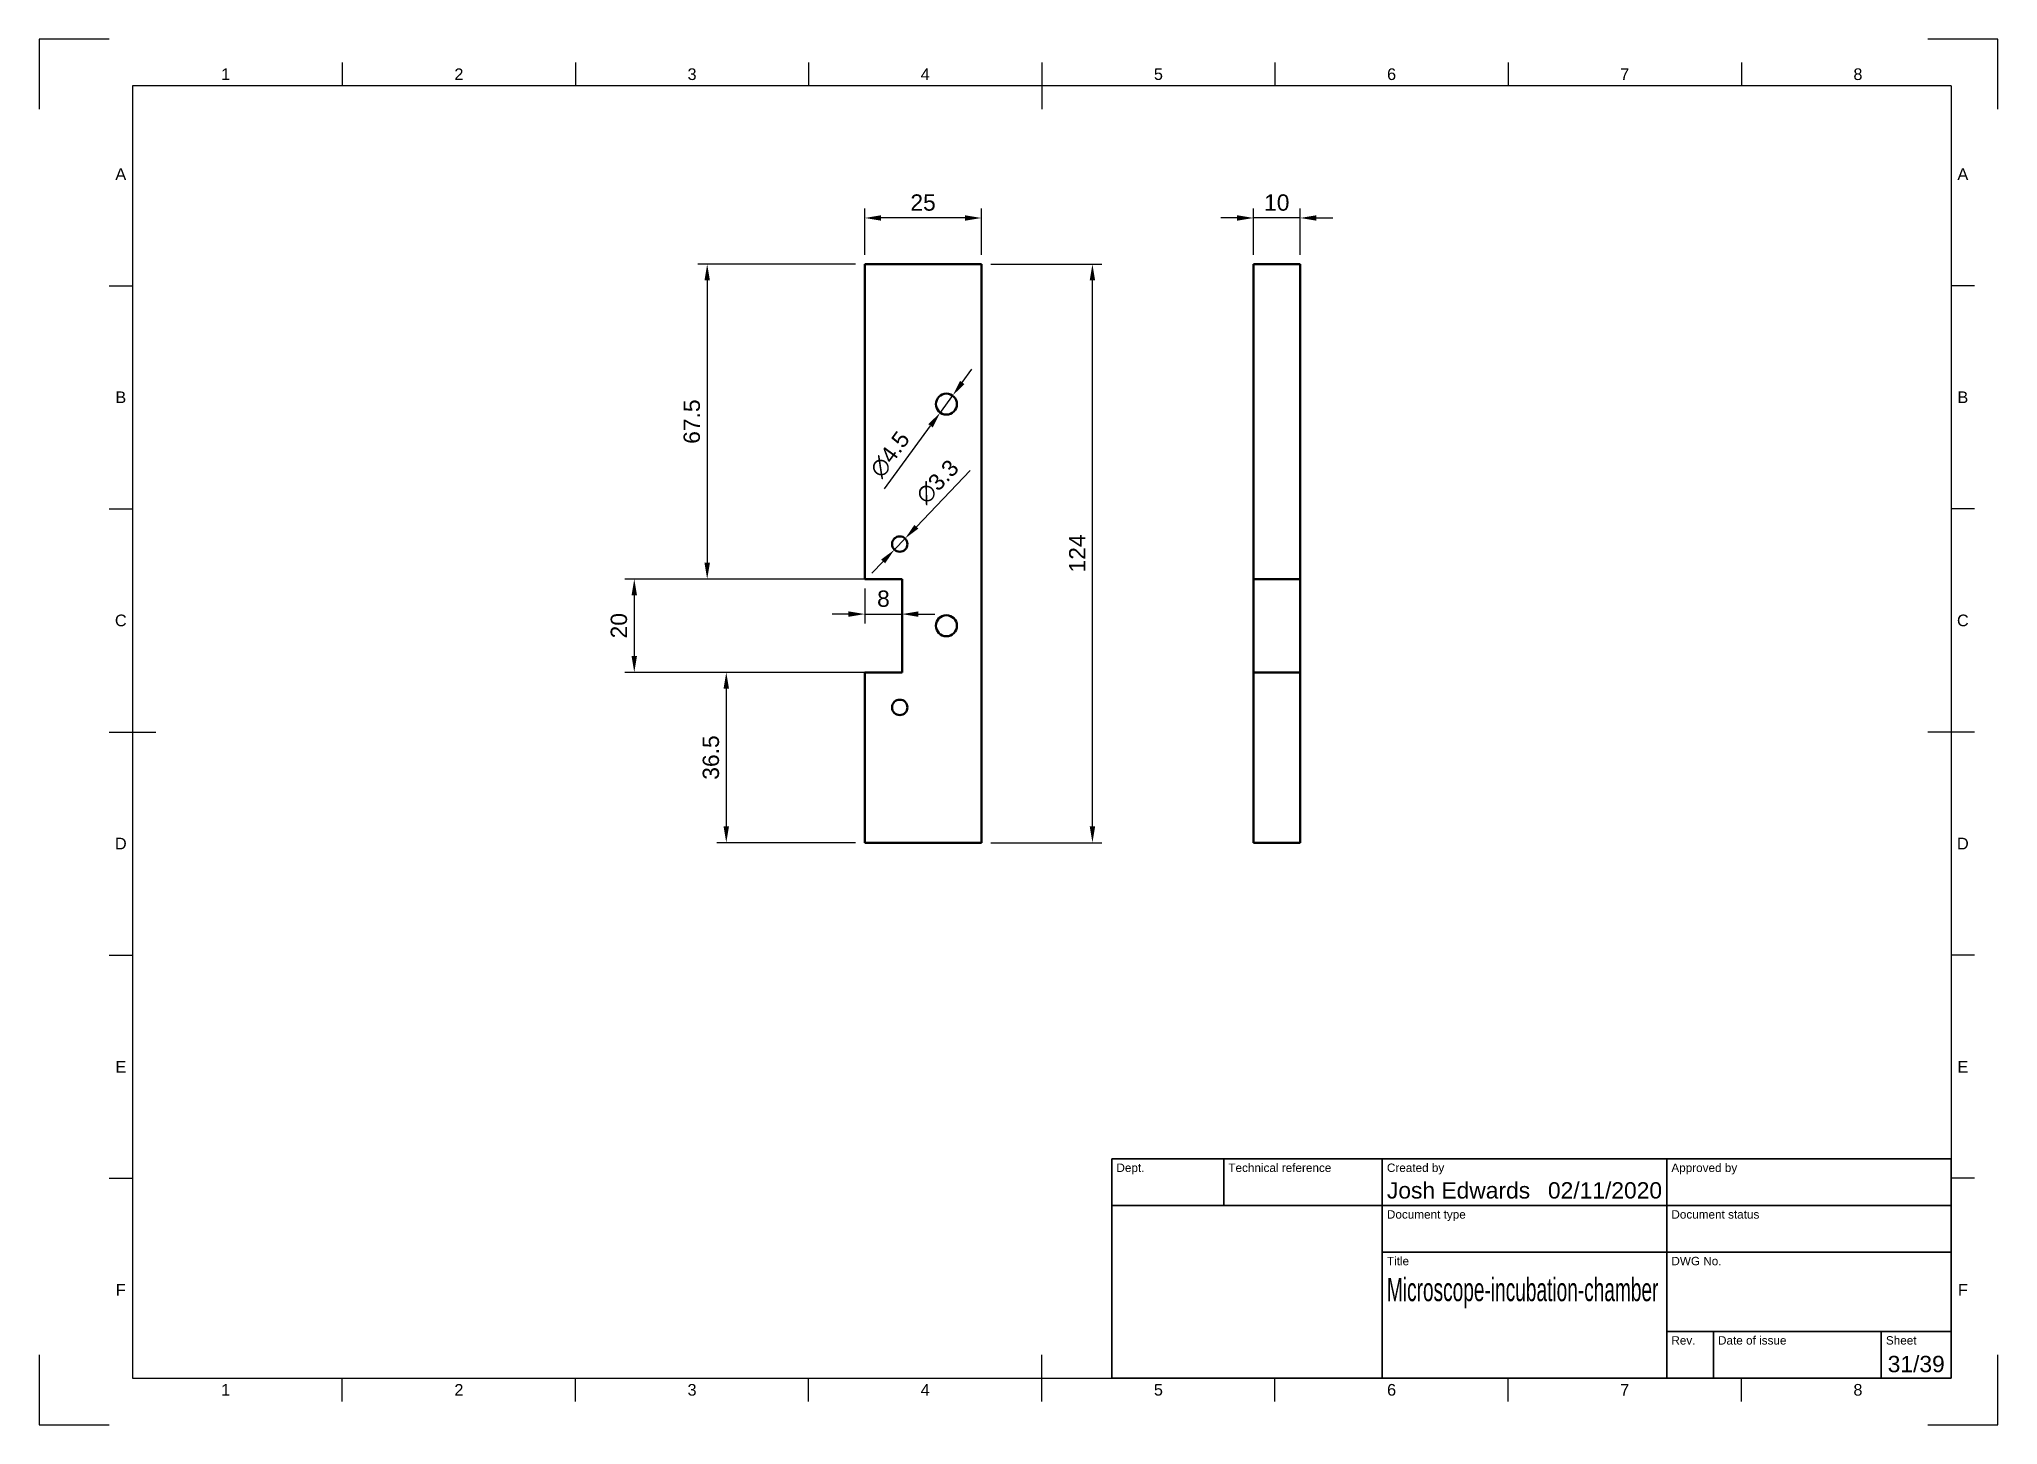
# Model space of a CAD drawing. Header units: millimetres. Extents: x 0 to 420, y 0 to 297.
import ezdxf
from ezdxf.enums import TextEntityAlignment as Align

# ---------------------------------------------------------------- set-up
doc = ezdxf.new("R2010")
doc.units = ezdxf.units.MM
doc.header["$LTSCALE"] = 0.75
for name, color, linetype, lineweight in [('Border', 7, 'Continuous', 25), ('Dimensions', 7, 'Continuous', 25), ('TitleBlock', 7, 'Continuous', 35), ('Visible', 7, 'Continuous', 50)]:
    doc.layers.add(name, color=color, linetype=linetype, lineweight=lineweight)
doc.styles.add('FusionTitle', font='')
doc.styles.get("Standard").update_dxf_attribs({"font": 'arial.ttf'})
doc.styles.get('FusionTitle').set_extended_font_data('Arial Unicode MS')
doc.dimstyles.new('ISO-25', dxfattribs={"dimtxt": 3.5, "dimasz": 3.5, "dimexe": 2, "dimexo": 2, "dimgap": 1.5, "dimtad": 1, "dimzin": 12, "dimdsep": 46, "dimtxsty": 'Standard', "dimcen": 0, "dimclrd": 256, "dimclre": 256, "dimclrt": 256, "dimazin": 3, "dimtp": 0.1, "dimtm": 0.1, "dimtfac": 0.714, "dimtmove": 0, "dimatfit": 3, "dimfxl": 1, "dimtzin": 12, "dimarcsym": 0})

# ---------------------------------------------------------------- blocks, each defined once
blk = doc.blocks.new('ISO_A3_SHEET')
at = {"layer": 'Border'}
for p, q in [((15, 297), (0, 297)), ((0, 297), (0, 282)), ((420, 297), (405, 297)), ((420, 282), (420, 297)), ((65, 292), (65, 287)), ((115, 292), (115, 287)), ((165, 292), (165, 287)), ((215, 292), (215, 282)), ((265, 292), (265, 287)), ((315, 292), (315, 287)), ((365, 292), (365, 287)), ((410, 287), (20, 287)), ((20, 287), (20, 10)), ((410, 287), (410, 10)), ((15, 244.16666), (20, 244.16666)), ((415, 244.16666), (410, 244.16666)), ((15, 196.33333), (20, 196.33333)), ((415, 196.33333), (410, 196.33333)), ((15, 148.5), (25, 148.5)), ((415, 148.5), (405, 148.5)), ((15, 100.66667), (20, 100.66667)), ((415, 100.66667), (410, 100.66667)), ((15, 52.83334), (20, 52.83334)), ((415, 52.83334), (410, 52.83334)), ((0, 15), (0, 0)), ((215, 5), (215, 15)), ((420, 0), (420, 15)), ((20, 10), (410, 10)), ((65, 5), (65, 10)), ((115, 5), (115, 10)), ((165, 5), (165, 10)), ((265, 5), (265, 10)), ((315, 5), (315, 10)), ((365, 5), (365, 10)), ((0, 0), (15, 0)), ((405, 0), (420, 0))]:
    blk.add_line(p, q, dxfattribs=at)
at = {"layer": 'Border', "style": 'FusionTitle'}
for s, p in [('1', (40, 289.5)), ('2', (90, 289.5)), ('3', (140, 289.5)), ('4', (190, 289.5)), ('5', (240, 289.5)), ('6', (290, 289.5)), ('7', (340, 289.5)), ('8', (390, 289.5)), ('A', (17.5, 268.08333)), ('A', (412.5, 268.08333)), ('B', (17.5, 220.25)), ('B', (412.5, 220.25)), ('C', (17.5, 172.41667)), ('C', (412.5, 172.41667)), ('D', (17.5, 124.58334)), ('D', (412.5, 124.58334)), ('E', (17.5, 76.75001)), ('E', (412.5, 76.75001)), ('F', (17.5, 28.91668)), ('F', (412.5, 28.91668)), ('1', (40, 7.5)), ('2', (90, 7.5)), ('3', (140, 7.5)), ('4', (190, 7.5)), ('5', (240, 7.5)), ('6', (290, 7.5)), ('7', (340, 7.5)), ('8', (390, 7.5))]:
    blk.add_text(s, height=2.5, dxfattribs=at).set_placement(p, align=Align.MIDDLE)
blk = doc.blocks.new('ISO_TITLEBLOCK')
at = {"layer": 'TitleBlock'}
for p, q in [((0, 47), (-180, 47)), ((-180, 47), (-180, 0)), ((-156, 37), (-156, 47)), ((-122, 0), (-122, 47)), ((-61, 0), (-61, 47)), ((0, 0), (0, 47)), ((-180, 37), (0, 37)), ((-122, 27), (0, 27)), ((-61, 10), (0, 10)), ((-51, 0), (-51, 10)), ((-15, 0), (-15, 10)), ((-180, 0), (0, 0))]:
    blk.add_line(p, q, dxfattribs=at)
at = {"layer": 'TitleBlock', "style": 'FusionTitle'}
for s, p in [('Dept.', (-179, 46)), ('Technical reference', (-155, 46)), ('Created by', (-121, 46)), ('Approved by', (-60, 46)), ('Document type', (-121, 36)), ('Document status', (-60, 36)), ('Title', (-121, 26)), ('DWG No.', (-60, 26)), ('Rev.', (-60, 9)), ('Date of issue', (-50, 9)), ('Sheet', (-14, 9))]:
    blk.add_text(s, height=1.8, dxfattribs=at).set_placement(p, align=Align.TOP_LEFT)
for tag, p, height in [('DEPT', (-179, 38.5), 3.5), ('TECHNICAL_REFERENCE', (-155, 38.5), 3.5), ('CREATED_BY', (-121, 38.5), 3.5), ('APPROVED_BY', (-60, 38.5), 3.5), ('DOCUMENT_TYPE', (-121, 28.5), 3.5), ('DOCUMENT_STATUS', (-60, 28.5), 3.5), ('TITLE_1', (-121, 16.5), 5), ('TITLE_2', (-121, 9), 5), ('TITLE_3', (-121, 1.5), 5), ('DATE_OF_ISSUE', (-50, 1.5), 3.5)]:
    blk.add_attdef(tag, p, '', height=height, dxfattribs=at)
for tag, p in [('CREATED_DATE', (-62, 38.5)), ('APPROVED_DATE', (-1, 38.5))]:
    blk.add_attdef(tag, text='', height=3.5, dxfattribs=at).set_placement(p, align=Align.RIGHT)
for tag, height, p in [('DRAWING_NUMBER', 5, (-30.5, 16.6)), ('REV', 3.5, (-56, 3.1)), ('SHEET', 3.5, (-7.5, 3.1))]:
    blk.add_attdef(tag, text='', height=height, dxfattribs=at).set_placement(p, align=Align.MIDDLE)
blk = doc.blocks.new('*D14')
at = {"layer": 'Defpoints', "color": 0, "transparency": 16777216}
for p in [(260.380584, 258.676895), (260.380584, 248.7774), (270.380584, 248.7774)]:
    blk.add_point(p, dxfattribs=at)
at = {"layer": 'Dimensions', "lineweight": -2, "transparency": 16777216}
for p, q in [((260.380584, 250.7774), (260.380584, 260.676895)), ((270.380584, 250.7774), (270.380584, 260.676895)), ((256.880584, 258.676895), (253.380584, 258.676895)), ((270.380584, 258.676895), (260.380584, 258.676895)), ((273.880584, 258.676895), (277.380584, 258.676895))]:
    blk.add_line(p, q, dxfattribs=at)
at = {"layer": 'Dimensions', "transparency": 16777216}
for points in [[(256.880584, 259.260228), (256.880584, 258.093562), (260.380584, 258.676895)], [(273.880584, 259.260228), (273.880584, 258.093562), (270.380584, 258.676895)]]:
    blk.add_solid(points, dxfattribs=at)
at = {"layer": 'Dimensions', "transparency": 16777216, "insert": (265.380584, 261.963901), "char_height": 3.5, "attachment_point": 5}
blk.add_mtext('10', dxfattribs=at)
blk = doc.blocks.new('*D15')
at = {"layer": 'Defpoints', "color": 0, "transparency": 16777216}
for p in [(177.037343, 258.676895), (177.037343, 248.7774), (202.037343, 248.7774)]:
    blk.add_point(p, dxfattribs=at)
at = {"layer": 'Dimensions', "lineweight": -2, "transparency": 16777216}
for p, q in [((177.037343, 250.7774), (177.037343, 260.676895)), ((202.037343, 250.7774), (202.037343, 260.676895)), ((198.537343, 258.676895), (180.537343, 258.676895))]:
    blk.add_line(p, q, dxfattribs=at)
at = {"layer": 'Dimensions', "transparency": 16777216}
for points in [[(180.537343, 259.260229), (180.537343, 258.093562), (177.037343, 258.676895)], [(198.537343, 259.260229), (198.537343, 258.093562), (202.037343, 258.676895)]]:
    blk.add_solid(points, dxfattribs=at)
at = {"layer": 'Dimensions', "transparency": 16777216, "insert": (189.537343, 261.963901), "char_height": 3.5, "attachment_point": 5}
blk.add_mtext('25', dxfattribs=at)
blk = doc.blocks.new('*D16')
at = {"layer": 'Defpoints', "color": 0, "transparency": 16777216}
for p in [(202.037343, 248.7774), (225.855217, 248.7774), (202.037343, 124.7774)]:
    blk.add_point(p, dxfattribs=at)
at = {"layer": 'Dimensions', "lineweight": -2, "transparency": 16777216}
for p, q in [((204.037343, 248.7774), (227.855217, 248.7774)), ((225.855217, 128.2774), (225.855217, 245.2774)), ((204.037343, 124.7774), (227.855217, 124.7774))]:
    blk.add_line(p, q, dxfattribs=at)
at = {"layer": 'Dimensions', "transparency": 16777216}
for points in [[(225.271884, 245.2774), (226.438551, 245.2774), (225.855217, 248.7774)], [(225.271884, 128.2774), (226.438551, 128.2774), (225.855217, 124.7774)]]:
    blk.add_solid(points, dxfattribs=at)
at = {"layer": 'Dimensions', "transparency": 16777216, "insert": (222.598055, 186.7774), "char_height": 3.5, "attachment_point": 5, "rotation": 90}
blk.add_mtext('124', dxfattribs=at)
blk = doc.blocks.new('*D17')
at = {"layer": 'Defpoints', "color": 0, "transparency": 16777216}
for p in [(177.037343, 248.7774), (143.245232, 181.2774), (177.037343, 181.2774)]:
    blk.add_point(p, dxfattribs=at)
at = {"layer": 'Dimensions', "lineweight": -2, "transparency": 16777216}
for p, q in [((175.037343, 248.7774), (141.245232, 248.7774)), ((143.245232, 245.2774), (143.245232, 184.7774)), ((175.037343, 181.2774), (141.245232, 181.2774))]:
    blk.add_line(p, q, dxfattribs=at)
at = {"layer": 'Dimensions', "transparency": 16777216}
for points in [[(142.661898, 245.2774), (143.828565, 245.2774), (143.245232, 248.7774)], [(142.661898, 184.7774), (143.828565, 184.7774), (143.245232, 181.2774)]]:
    blk.add_solid(points, dxfattribs=at)
at = {"layer": 'Dimensions', "transparency": 16777216, "insert": (139.958226, 215.0274), "char_height": 3.5, "attachment_point": 5, "rotation": 90}
blk.add_mtext('67.5', dxfattribs=at)
blk = doc.blocks.new('*D18')
at = {"layer": 'Defpoints', "color": 0, "transparency": 16777216}
for p in [(177.037343, 161.2774), (147.338859, 124.7774), (177.037343, 124.7774)]:
    blk.add_point(p, dxfattribs=at)
at = {"layer": 'Dimensions', "lineweight": -2, "transparency": 16777216}
for p, q in [((175.037343, 161.2774), (145.338859, 161.2774)), ((147.338859, 157.7774), (147.338859, 128.2774)), ((175.037343, 124.7774), (145.338859, 124.7774))]:
    blk.add_line(p, q, dxfattribs=at)
at = {"layer": 'Dimensions', "transparency": 16777216}
for points in [[(146.755525, 157.7774), (147.922192, 157.7774), (147.338859, 161.2774)], [(146.755525, 128.2774), (147.922192, 128.2774), (147.338859, 124.7774)]]:
    blk.add_solid(points, dxfattribs=at)
at = {"layer": 'Dimensions', "transparency": 16777216, "insert": (144.050659, 143.0274), "char_height": 3.5, "attachment_point": 5, "rotation": 90}
blk.add_mtext('36.5', dxfattribs=at)
blk = doc.blocks.new('*D19')
at = {"layer": 'Defpoints', "color": 0, "transparency": 16777216}
for p in [(185.037343, 181.2774), (127.612361, 161.2774), (185.037343, 161.2774)]:
    blk.add_point(p, dxfattribs=at)
at = {"layer": 'Dimensions', "lineweight": -2, "transparency": 16777216}
for p, q in [((183.037343, 181.2774), (125.612361, 181.2774)), ((127.612361, 177.7774), (127.612361, 164.7774)), ((183.037343, 161.2774), (125.612361, 161.2774))]:
    blk.add_line(p, q, dxfattribs=at)
at = {"layer": 'Dimensions', "transparency": 16777216}
for points in [[(127.029028, 177.7774), (128.195695, 177.7774), (127.612361, 181.2774)], [(127.029028, 164.7774), (128.195695, 164.7774), (127.612361, 161.2774)]]:
    blk.add_solid(points, dxfattribs=at)
at = {"layer": 'Dimensions', "transparency": 16777216, "insert": (124.325356, 171.2774), "char_height": 3.5, "attachment_point": 5, "rotation": 90}
blk.add_mtext('20', dxfattribs=at)
blk = doc.blocks.new('*D20')
at = {"layer": 'Defpoints', "color": 0, "transparency": 16777216}
for p in [(177.037343, 181.2774), (185.037343, 181.2774), (185.037343, 173.770955)]:
    blk.add_point(p, dxfattribs=at)
at = {"layer": 'Dimensions', "lineweight": -2, "transparency": 16777216}
for p, q in [((177.037343, 179.2774), (177.037343, 171.770955)), ((185.037343, 179.2774), (185.037343, 171.770955)), ((173.537343, 173.770955), (170.037343, 173.770955)), ((177.037343, 173.770955), (185.037343, 173.770955)), ((188.537343, 173.770955), (192.037343, 173.770955))]:
    blk.add_line(p, q, dxfattribs=at)
at = {"layer": 'Dimensions', "transparency": 16777216}
for points in [[(173.537343, 174.354288), (173.537343, 173.187622), (177.037343, 173.770955)], [(188.537343, 174.354288), (188.537343, 173.187622), (185.037343, 173.770955)]]:
    blk.add_solid(points, dxfattribs=at)
at = {"layer": 'Dimensions', "transparency": 16777216, "insert": (181.037343, 177.05796), "char_height": 3.5, "attachment_point": 5}
blk.add_mtext('8', dxfattribs=at)
blk = doc.blocks.new('*D21')
at = {"layer": 'Defpoints', "color": 0, "transparency": 16777216}
for p in [(185.678745, 189.968913), (183.395942, 187.585888)]:
    blk.add_point(p, dxfattribs=at)
at = {"layer": 'Dimensions', "lineweight": -2, "transparency": 16777216}
for p, q in [((199.638488, 204.541534), (188.0999, 192.496364)), ((183.395942, 187.585888), (185.678745, 189.968913)), ((180.974787, 185.058437), (178.553632, 182.530985))]:
    blk.add_line(p, q, dxfattribs=at)
at = {"layer": 'Dimensions', "transparency": 16777216}
for points in [[(187.678658, 192.89989), (188.521142, 192.092839), (185.678745, 189.968913)], [(180.553545, 185.461962), (181.396029, 184.654911), (183.395942, 187.585888)]]:
    blk.add_solid(points, dxfattribs=at)
at = {"layer": 'Dimensions', "transparency": 16777216, "insert": (192.635444, 202.124202), "char_height": 3.5, "attachment_point": 5, "rotation": 46.23051139}
blk.add_mtext('∅3.3', dxfattribs=at)
blk = doc.blocks.new('*D22')
at = {"layer": 'Defpoints', "color": 0, "transparency": 16777216}
for p in [(195.865969, 220.593235), (193.208718, 216.961566)]:
    blk.add_point(p, dxfattribs=at)
at = {"layer": 'Dimensions', "lineweight": -2, "transparency": 16777216}
for p, q in [((197.932719, 223.417866), (199.999469, 226.242498)), ((195.865969, 220.593235), (193.208718, 216.961566)), ((181.27687, 200.654288), (191.141968, 214.136934))]:
    blk.add_line(p, q, dxfattribs=at)
at = {"layer": 'Dimensions', "transparency": 16777216}
for points in [[(197.461947, 223.762325), (198.403491, 223.073408), (195.865969, 220.593235)], [(190.671196, 214.481393), (191.61274, 213.792476), (193.208718, 216.961566)]]:
    blk.add_solid(points, dxfattribs=at)
at = {"layer": 'Dimensions', "transparency": 16777216, "insert": (182.44431, 207.982074), "char_height": 3.5, "attachment_point": 5, "rotation": 53.80751448}
blk.add_mtext('∅4.5', dxfattribs=at)

msp = doc.modelspace()

# ---------------------------------------------------------------- linework, layer by layer
at = {"layer": 'Visible', "extrusion": (0, 1, 0)}
for p, q in [((177.037343, 248.7774, 5), (177.037343, 181.2774, 5)), ((202.037343, 248.7774, 5), (177.037343, 248.7774, 5)), ((202.037343, 124.7774, 5), (202.037343, 248.7774, 5)), ((270.380584, 248.7774, 12.5), (260.380584, 248.7774, 12.5)), ((260.380584, 181.2774, 12.5), (260.380584, 248.7774, 12.5)), ((270.380584, 248.7774, 12.5), (270.380584, 181.2774, 12.5)), ((177.037343, 181.2774, 5), (185.037343, 181.2774, 5)), ((185.037343, 181.2774, 5), (185.037343, 161.2774, 5)), ((270.380584, 181.2774, 12.5), (260.380584, 181.2774, 12.5)), ((260.380584, 161.2774, 4.5), (260.380584, 181.2774, 4.5)), ((270.380584, 181.2774, 4.5), (270.380584, 161.2774, 4.5)), ((185.037343, 161.2774, 5), (177.037343, 161.2774, 5)), ((177.037343, 161.2774, 5), (177.037343, 124.7774, 5)), ((270.380584, 161.2774, 12.5), (260.380584, 161.2774, 12.5)), ((260.380584, 124.7774, 12.5), (260.380584, 161.2774, 12.5)), ((270.380584, 161.2774, 12.5), (270.380584, 124.7774, 12.5)), ((177.037343, 124.7774, 5), (202.037343, 124.7774, 5)), ((270.380584, 124.7774, 12.5), (260.380584, 124.7774, 12.5))]:
    msp.add_line(p, q, dxfattribs=at)
at = {"layer": 'Visible', "extrusion": (1e-16, 0, -1)}
for centre, radius in [((-194.537343, 218.7774, -5), 2.25), ((-184.537343, 188.7774, -5), 1.65), ((-194.537343, 171.2774, -5), 2.25), ((-184.537343, 153.7774, -5), 1.65)]:
    msp.add_circle(centre, radius, dxfattribs=at)

# ---------------------------------------------------------------- block references
at = {"layer": 'Border'}
msp.add_blockref('ISO_A3_SHEET', (0, 0), dxfattribs=at)
at = {"layer": 'TitleBlock'}
ref = msp.add_blockref('ISO_TITLEBLOCK', (410, 10), dxfattribs=at)
ref.add_attrib('CREATED_DATE', '02/11/2020', dxfattribs={"height": 3.5, "style": 'FusionTitle'}).set_placement((348, 48.5), align=Align.RIGHT)
ref.add_attrib('SHEET', '31/39', dxfattribs={"height": 3.5, "style": 'FusionTitle'}).set_placement((402.5, 13.1), align=Align.MIDDLE)
ref.add_attrib('TITLE_1', 'Microscope-incubation-chamber', (289, 26.5), dxfattribs={"height": 5, "style": 'FusionTitle', "width": 0.585891})
ref.add_attrib('CREATED_BY', 'Josh Edwards', (289, 48.5), dxfattribs={"height": 3.5, "style": 'FusionTitle'})

# ---------------------------------------------------------------- dimensions: what is measured, and where the dimension line sits
at = {"layer": 'Dimensions'}
for p1, p2, distance, picture, middle in [((202.037343, 248.7774), (177.037343, 248.7774), -9.899495, '*D15', (189.537343, 261.963901)), ((270.380584, 248.7774), (260.380584, 248.7774), -9.899495, '*D14', (265.380584, 261.963901)), ((177.037343, 248.7774), (177.037343, 181.2774), -33.792111, '*D17', (139.958226, 215.0274)), ((202.037343, 124.7774), (202.037343, 248.7774), -23.817874, '*D16', (222.598055, 186.7774)), ((185.037343, 181.2774), (185.037343, 161.2774), -57.424982, '*D19', (124.325356, 171.2774)), ((177.037343, 181.2774), (185.037343, 181.2774), -7.506445, '*D20', (181.037343, 177.05796)), ((177.037343, 161.2774), (177.037343, 124.7774), -29.698484, '*D18', (144.050659, 143.0274))]:
    dim = msp.add_aligned_dim(p1=p1, p2=p2, distance=distance, dimstyle='ISO-25', override={"dimlfac": 1, "dimclrd": 256, "dimclre": 256}, dxfattribs=at)
    dim.commit()
    dim.dimension.update_dxf_attribs({"geometry": picture, "text_midpoint": middle})
for p1, p2, picture, middle in [((195.865969, 220.593235), (193.208718, 216.961566), '*D22', (182.44431, 207.982074)), ((183.395942, 187.585888), (185.678745, 189.968913), '*D21', (192.635444, 202.124202))]:
    dim = msp.add_diameter_dim_2p(p1=p1, p2=p2, dimstyle='ISO-25', override={"dimlfac": 1, "dimclrd": 256, "dimclre": 256}, dxfattribs=at)
    dim.commit()
    dim.dimension.update_dxf_attribs({"geometry": picture, "text_midpoint": middle})

doc.saveas('drawing.dxf')
